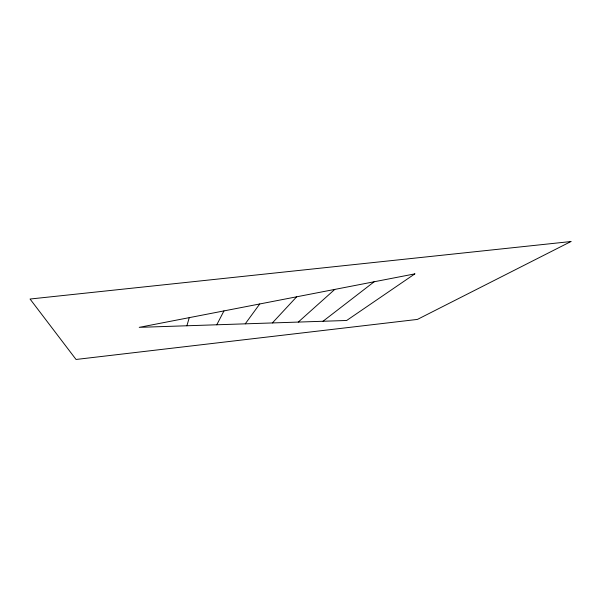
<?xml version="1.0" encoding="UTF-8"?>
<svg xmlns="http://www.w3.org/2000/svg" width="601" height="601" viewBox="0 0 601 601"><rect width="100%" height="100%" fill="white"/><g stroke="black" fill="none" stroke-linecap="round" stroke-linejoin="round"><path stroke-width="0.9" d="M186.896 325.772L189.262 317.644M216.781 324.78L223.963 310.912M245.246 323.834L259.745 303.971M272.373 322.94L296.669 296.804M298.269 322.076L334.787 289.412M323.015 321.257L374.16 281.771M414.84 273.876L346.672 320.476L139.237 327.35L414.84 273.876M570.95 241.534L417.425 319.416L76.042 359.466L30.05 299.028L570.95 241.534"/></g></svg>
